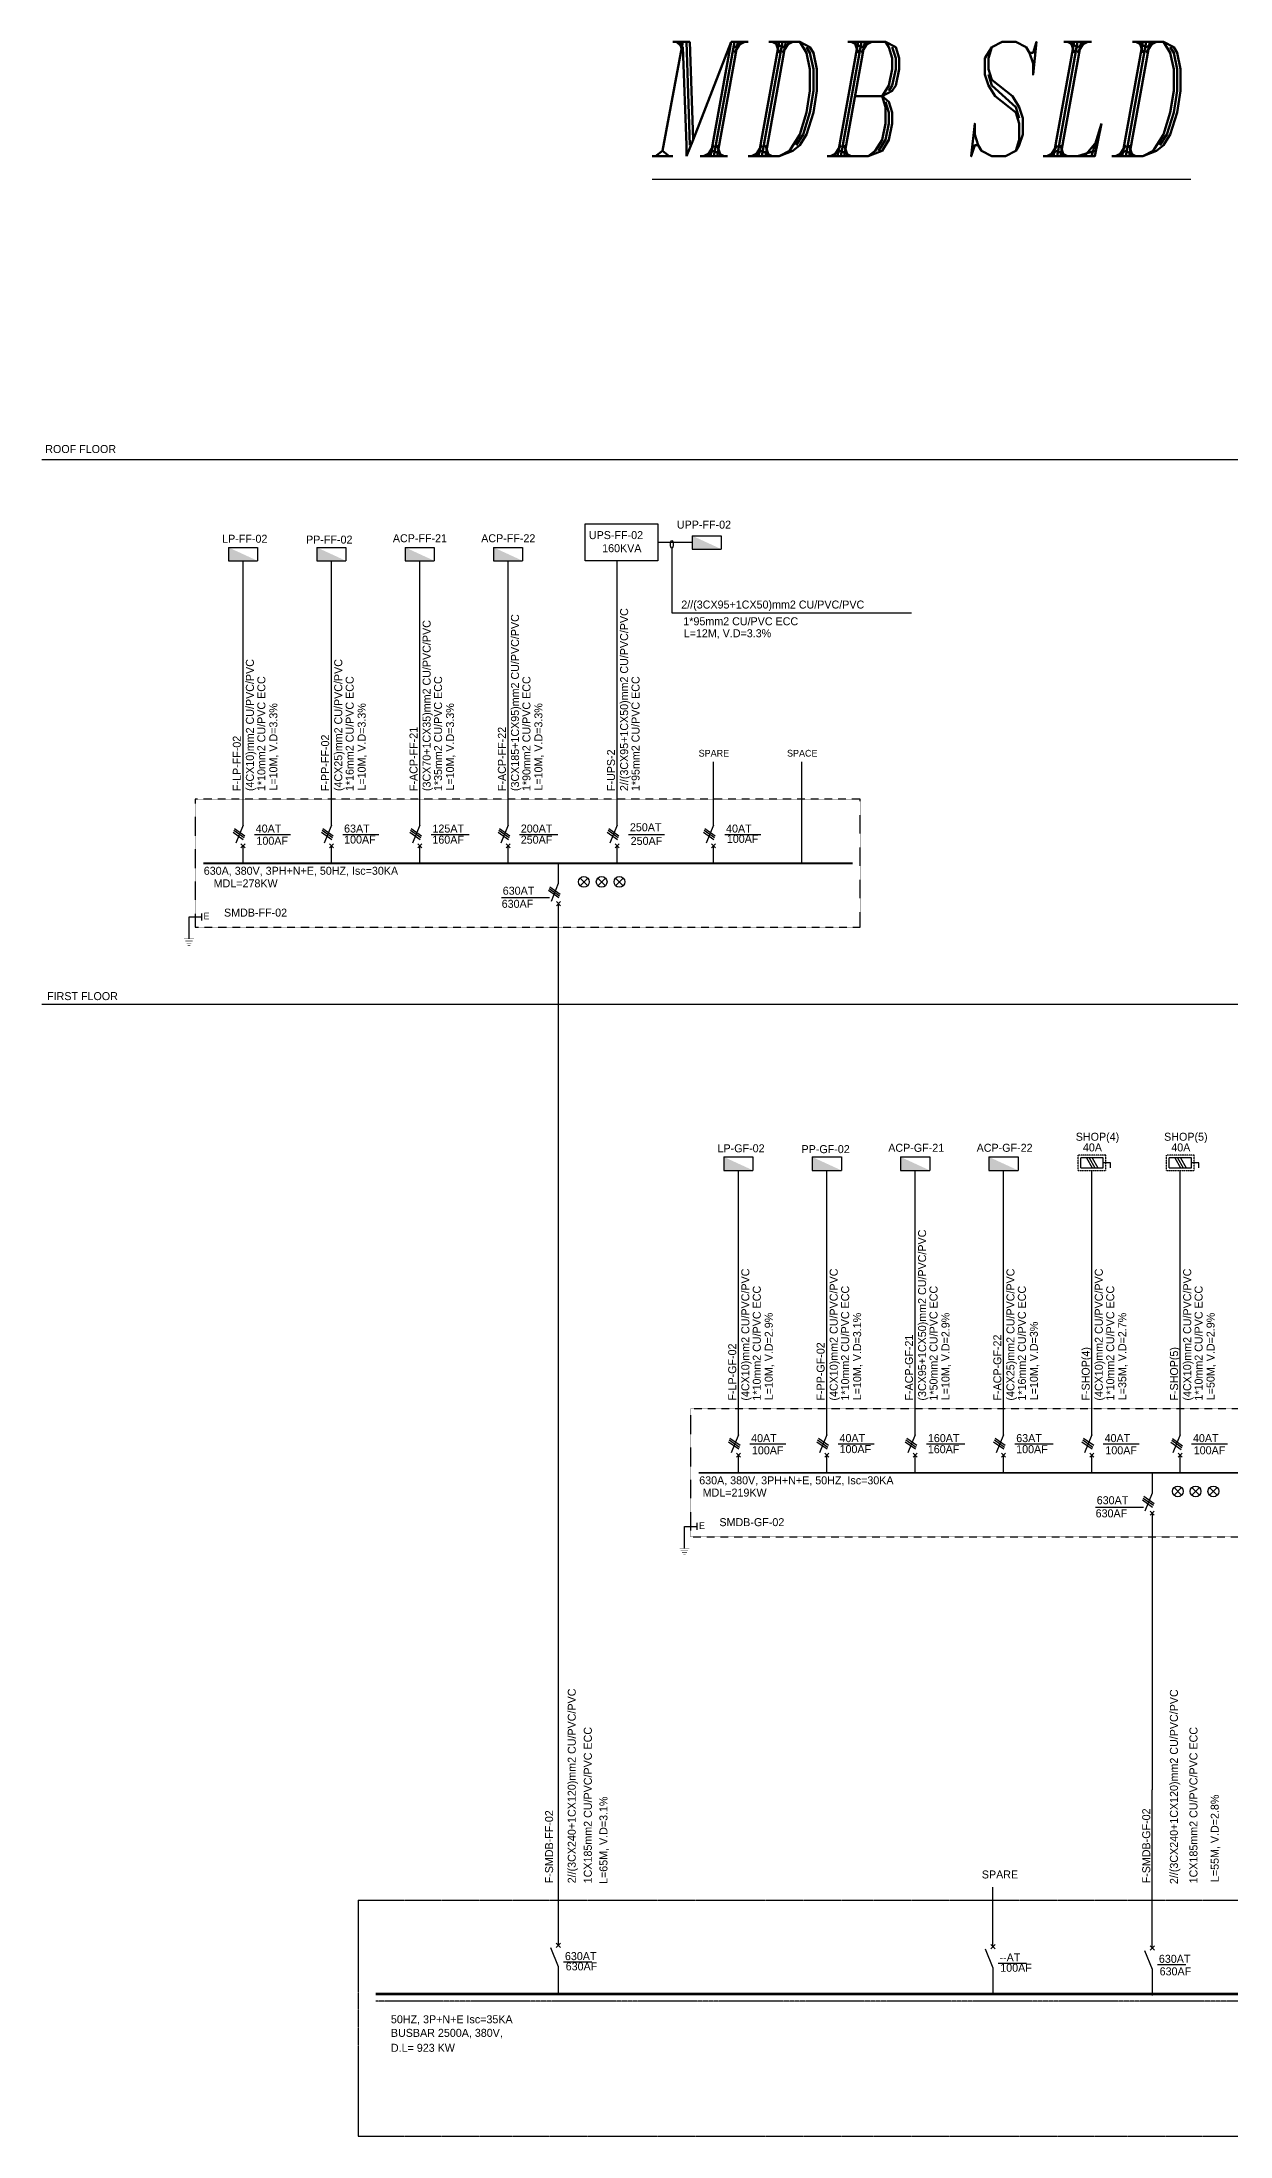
# Model space of a CAD drawing. Header units: millimetres. Extents: x -918189 to -128147, y -87802 to 32348.
# Drawn here: x -238440 to -201342, y -33084 to 32348 of the extents above; entities that cross this region are included whole.
import ezdxf
from ezdxf.enums import TextEntityAlignment as Align

# ---------------------------------------------------------------- set-up
doc = ezdxf.new("R2010")
doc.units = ezdxf.units.MM
for name, pattern in [('B02 SLD$0$A_01_Base_Section_C$0$CENTER', [2, 1.25, -0.25, 0.25, -0.25]), ('B02 SLD$0$CENTER', [2, 1.25, -0.25, 0.25, -0.25]), ('B02 SLD$0$CONTINUA', [0]), ('B02 SLD$0$DASHED', [0.75, 0.5, -0.25]), ('B02 SLD$0$HIDDEN', [0.375, 0.25, -0.125])]:
    doc.linetypes.add(name, pattern=pattern)
for name, color, linetype in [('B02 SLD$0$(XA-HP26.1) MCC 26.1$0$M_TEXT', 2, 'Continuous'), ('B02 SLD$0$E-BUSBAR', 2, 'Continuous'), ('B02 SLD$0$E-DIAG-TXT', 2, 'Continuous'), ('B02 SLD$0$E-EQUIP', 4, 'Continuous'), ('B02 SLD$0$E-LINE', 8, 'B02 SLD$0$A_01_Base_Section_C$0$CENTER'), ('B02 SLD$0$E-PANEL', 1, 'B02 SLD$0$CENTER'), ('B02 SLD$0$E-S', 4, 'Continuous'), ('B02 SLD$0$E-SLD', 4, 'Continuous'), ('B02 SLD$0$E-SOCK-DP-1', 2, 'Continuous'), ('B02 SLD$0$E-SWIT-AIR', 6, 'Continuous'), ('B02 SLD$0$E-T25', 3, 'Continuous'), ('B02 SLD$0$E-TEXT', 3, 'Continuous'), ('B02 SLD$0$E-TEXT25', 3, 'Continuous'), ('B02 SLD$0$E-WIR', 4, 'Continuous'), ('B02 SLD$0$E-WIRE', 4, 'B02 SLD$0$CONTINUA'), ('B02 SLD$0$EL-SLD-FED1', 4, 'Continuous'), ('B02 SLD$0$XREF1$0$E-SLD', 4, 'Continuous')]:
    doc.layers.add(name, color=color, linetype=linetype)
doc.styles.add('B02 SLD$0$(XA-HP26.1) MCC 26.1$0$ITALICT', font='italict')
doc.styles.add('B02 SLD$0$EN-SCL', font='stencil.shx', dxfattribs={"height": 500})
doc.styles.add('B02 SLD$0$STENCIL', font='STENCIL.shx', dxfattribs={"height": 0.25})
doc.styles.add('B02 SLD$0$T25-200', font='Stencil.shx', dxfattribs={"width": 0.8, "height": 500})
doc.styles.add('B02 SLD$0$XREF1$0$LEROY', font='STENCIL', dxfattribs={"height": 2})

# ---------------------------------------------------------------- blocks, each defined once
blk = doc.blocks.new('B02 SLD$0$P2-flat-5')
at = {"layer": 'B02 SLD$0$E-SOCK-DP-1'}
for p, q in [((-4.54, 4.18), (4.54, 4.18)), ((-4.54, 4.18), (-4.54, 0)), ((-4.54, 0), (4.54, 0)), ((4.54, 4.18), (4.54, 0))]:
    blk.add_line(p, q, dxfattribs=at)
blk.add_solid([(-4.54, 0), (-4.54, 4.18), (4.54, 0)], dxfattribs=at)
blk = doc.blocks.new('B02 SLD$0$IS8')
at = {"color": 7, "linetype": 'B02 SLD$0$HIDDEN', "ltscale": 0.5}
for p, q in [((-139, 644), (-139, 24)), ((203, 644), (-139, 644)), ((203, 24), (203, 644)), ((203, 24), (-139, 24))]:
    blk.add_line(p, q, dxfattribs=at)
for p, q in [((-79, 584), (-79, 84)), ((143, 584), (-79, 584)), ((32, 751), (32, 584)), ((143, 751), (32, 751)), ((143, 84), (143, 584)), ((143, 84), (-79, 84))]:
    blk.add_line(p, q)
at = {"color": 3}
for p, q in [((-79, 338), (143, 466)), ((-79, 274), (143, 402)), ((-79, 210), (143, 338))]:
    blk.add_line(p, q, dxfattribs=at)
blk = doc.blocks.new('B02 SLD$0$P2')
at = {"layer": 'B02 SLD$0$E-SOCK-DP-1'}
for p, q in [((-4.54, 4.18), (4.54, 4.18)), ((-4.54, 4.18), (-4.54, 0)), ((-4.54, 0), (4.54, 0)), ((4.54, 4.18), (4.54, 0))]:
    blk.add_line(p, q, dxfattribs=at)
blk.add_solid([(-4.54, 0), (-4.54, 4.18), (4.54, 0)], dxfattribs=at)

msp = doc.modelspace()

# ---------------------------------------------------------------- linework, layer by layer
at = {"elevation": 23266674}
for points in [[(-238440, 19303), (-141695, 19303)], [(-238440, 2283), (-141695, 2283)]]:
    msp.add_lwpolyline(points, dxfattribs=at)
at = {"layer": 'B02 SLD$0$E-BUSBAR', "linetype": 'B02 SLD$0$DASHED', "ltscale": 6}
msp.add_line((-144446, -28865, -106933564), (-228014, -28865, -21768606), dxfattribs=at)
at = {"layer": 'B02 SLD$0$E-EQUIP'}
for p, q in [((-221400, 5984, -1178247027), (-221637, 6222, -1178247027)), ((-221637, 5984, -1178247027), (-221400, 6222, -1178247027)), ((-221082, 5984, -1178247027), (-220845, 6222, -1178247027)), ((-220845, 5984, -1178247027), (-221082, 6222, -1178247027)), ((-220528, 5984, -1178247027), (-220290, 6222, -1178247027)), ((-220290, 5984, -1178247027), (-220528, 6222, -1178247027)), ((-202855, -13060, -1520915278), (-203093, -12823, -1520915278)), ((-203093, -13060, -1520915278), (-202855, -12823, -1520915278)), ((-202538, -13060, -1520915278), (-202300, -12823, -1520915278)), ((-202300, -13060, -1520915278), (-202538, -12823, -1520915278)), ((-201983, -13060, -1520915278), (-201746, -12823, -1520915278)), ((-201746, -13060, -1520915278), (-201983, -12823, -1520915278))]:
    msp.add_line(p, q, dxfattribs=at)
at = {"layer": 'B02 SLD$0$E-LINE', "color": 7, "linetype": 'ByBlock', "elevation": -103879642}
msp.add_lwpolyline([(-221481, 17287), (-219214, 17287), (-219214, 16135), (-221481, 16135), (-221481, 17287)], dxfattribs=at)
at = {"layer": 'B02 SLD$0$E-PANEL', "ltscale": 6}
for p, q in [((-228561, -25715, -28284090), (-143446, -25716, -262698495)), ((-228561, -25715, 16882584), (-228561, -33084)), ((-228561, -33084, -38182893), (-143446, -33084, -310921257))]:
    msp.add_line(p, q, dxfattribs=at)
at = {"layer": 'B02 SLD$0$E-PANEL', "ltscale": 0.1}
for points, elevation in [([(-233654, 4684), (-212889, 4684), (-212889, 8684), (-233654, 8684)], -103879642), ([(-218186, -14361), (-189791, -14361), (-189791, -10361), (-218186, -10361)], -446547893)]:
    msp.add_lwpolyline(points, close=True, dxfattribs=dict(at, elevation=elevation))
at = {"layer": 'B02 SLD$0$E-S', "color": 4}
for p, q in [((-232161, 6684, -103879642), (-232161, 7235, -103879642)), ((-229402, 6684, -103879642), (-229402, 7235, -103879642)), ((-226643, 6684, -103879642), (-226643, 7235, -103879642)), ((-223884, 6684, -103879642), (-223884, 7235, -103879642)), ((-220478, 6684, -103879642), (-220478, 7235, -103879642)), ((-217475, 6684, -103879642), (-217475, 7235, -103879642)), ((-216692, -12361, -446547893), (-216692, -11810, -446547893)), ((-213934, -12361, -446547893), (-213934, -11810, -446547893)), ((-211175, -12361, -446547893), (-211175, -11810, -446547893)), ((-208416, -12361, -446547893), (-208416, -11810, -446547893)), ((-205657, -12361, -446547893), (-205657, -11810, -446547893)), ((-202898, -12361, -446547893), (-202898, -11810, -446547893))]:
    msp.add_line(p, q, dxfattribs=at)
at = {"layer": 'B02 SLD$0$E-S'}
for points, elevation in [([(-218772, 16532), (-218772, 14508), (-211287, 14508)], -103879642), ([(-232161, 7873), (-232161, 16135)], -103879642), ([(-229402, 7873), (-229402, 16135)], -103879642), ([(-226643, 7873), (-226643, 16135)], -103879642), ([(-223884, 7873), (-223884, 16135)], -103879642), ([(-220478, 7873), (-220478, 16135)], -103879642), ([(-217475, 7873), (-217475, 9849)], -103879642), ([(-214716, 6684), (-214716, 9849)], -103879642), ([(-222316, 5422), (-222316, -27125)], -103879642), ([(-216692, -11172), (-216692, -2910)], -446547893), ([(-213934, -11172), (-213934, -2910)], -446547893), ([(-211175, -11172), (-211175, -2910)], -446547893), ([(-208416, -11172), (-208416, -2910)], -446547893), ([(-205657, -11172), (-205657, -2910)], -446547893), ([(-202898, -11172), (-202898, -2910)], -446547893), ([(-203771, -13623), (-203771, -22262)], -446547893), ([(-203771, -27210), (-203771, -22262)], -446547893), ([(-208747, -27168), (-208747, -25308)], -275213768)]:
    msp.add_lwpolyline(points, dxfattribs=dict(at, elevation=elevation))
msp.add_ellipse((-218772, 16649, -103879642), major_axis=(0, -117), ratio=0.36695, dxfattribs=at)
at = {"layer": 'B02 SLD$0$E-SLD'}
for p, q in [((-233847, 5008, -103879642), (-233462, 5008, -103879642)), ((-233462, 5117, -103879642), (-233462, 4899, -103879642)), ((-218378, -14037, -446547893), (-217993, -14037, -446547893)), ((-217993, -13927, -446547893), (-217993, -14146, -446547893))]:
    msp.add_line(p, q, dxfattribs=at)
at = {"layer": 'B02 SLD$0$E-SLD', "elevation": -103879642}
msp.add_lwpolyline([(-218141, 16711), (-219214, 16711)], dxfattribs=at)
at = {"layer": 'B02 SLD$0$E-SLD', "color": 2, "const_width": 80, "elevation": -295591853}
msp.add_lwpolyline([(-228014, -28646), (-144446, -28646)], dxfattribs=at)
at = {"layer": 'B02 SLD$0$E-SLD'}
for centre in [(-221518, 6103, -1178247027), (-220964, 6103, -1178247027), (-220409, 6103, -1178247027), (-202974, -12941, -1520915278), (-202419, -12941, -1520915278), (-201864, -12941, -1520915278)]:
    msp.add_circle(centre, 168, dxfattribs=at)
at = {"layer": 'B02 SLD$0$E-T25'}
for p, q in [((-230682, 7578, -1178247027), (-231806, 7578, -1178247027)), ((-227923, 7578, -1178247027), (-229047, 7578, -1178247027)), ((-225095, 7578, -1178247027), (-226288, 7578, -1178247027)), ((-222336, 7578, -1178247027), (-223530, 7578, -1178247027)), ((-218998, 7578, -1178247027), (-220123, 7578, -1178247027)), ((-215996, 7578, -1178247027), (-217121, 7578, -1178247027)), ((-222590, 5606, -1178247027), (-224093, 5606, -1178247027)), ((-215213, -11467, -1520915278), (-216338, -11467, -1520915278)), ((-212454, -11467, -1520915278), (-213579, -11467, -1520915278)), ((-209626, -11467, -1520915278), (-210820, -11467, -1520915278)), ((-206867, -11467, -1520915278), (-208061, -11467, -1520915278)), ((-204177, -11467, -1520915278), (-205302, -11467, -1520915278)), ((-201419, -11467, -1520915278), (-202543, -11467, -1520915278)), ((-204046, -13439, -1520915278), (-205548, -13439, -1520915278)), ((-221270, -27651, -124257727), (-222152, -27651, -124257727)), ((-207702, -27693, -295591853), (-208584, -27693, -295591853)), ((-202725, -27736, -466925978), (-203607, -27736, -466925978))]:
    msp.add_line(p, q, dxfattribs=at)
at = {"layer": 'B02 SLD$0$E-WIR'}
for p, q in [((-233847, 4322, -103879642), (-233847, 5008, -103879642)), ((-218378, -14722, -446547893), (-218378, -14037, -446547893)), ((-222311, -28603, -124257727), (-222311, -27797, -124257727)), ((-208743, -28646, -295591853), (-208743, -27840, -295591853)), ((-203767, -28688, -466925978), (-203767, -27883, -466925978))]:
    msp.add_line(p, q, dxfattribs=at)
at = {"layer": 'B02 SLD$0$E-WIR', "const_width": 13.3}
for points, elevation in [([(-234001, 4322), (-233693, 4322)], -103879642), ([(-233962, 4256), (-233731, 4256)], -103879642), ([(-233924, 4189), (-233770, 4189)], -103879642), ([(-233885, 4122), (-233808, 4122)], -103879642), ([(-218532, -14722), (-218224, -14722)], -446547893), ([(-218494, -14789), (-218263, -14789)], -446547893), ([(-218455, -14856), (-218301, -14856)], -446547893), ([(-218417, -14922), (-218340, -14922)], -446547893)]:
    msp.add_lwpolyline(points, dxfattribs=dict(at, elevation=elevation))
at = {"layer": 'B02 SLD$0$E-WIRE', "color": 4}
for p, q in [((-232161, 7873, -103879642), (-232390, 7310, -103879642)), ((-229402, 7873, -103879642), (-229631, 7310, -103879642)), ((-226643, 7873, -103879642), (-226872, 7310, -103879642)), ((-223884, 7873, -103879642), (-224113, 7310, -103879642)), ((-220478, 7873, -103879642), (-220706, 7310, -103879642)), ((-217475, 7873, -103879642), (-217704, 7310, -103879642)), ((-232098, 7297, -103879642), (-232224, 7172, -103879642)), ((-232224, 7297, -103879642), (-232098, 7172, -103879642)), ((-229339, 7297, -103879642), (-229465, 7172, -103879642)), ((-229465, 7297, -103879642), (-229339, 7172, -103879642)), ((-226580, 7297, -103879642), (-226706, 7172, -103879642)), ((-226706, 7297, -103879642), (-226580, 7172, -103879642)), ((-223821, 7297, -103879642), (-223947, 7172, -103879642)), ((-223947, 7297, -103879642), (-223821, 7172, -103879642)), ((-220415, 7297, -103879642), (-220540, 7172, -103879642)), ((-220540, 7297, -103879642), (-220415, 7172, -103879642)), ((-217413, 7297, -103879642), (-217538, 7172, -103879642)), ((-217538, 7297, -103879642), (-217413, 7172, -103879642)), ((-222316, 6054, -103879642), (-222544, 5491, -103879642)), ((-222378, 5485, -103879642), (-222253, 5359, -103879642)), ((-222253, 5485, -103879642), (-222378, 5359, -103879642)), ((-216692, -11172, -446547893), (-216921, -11735, -446547893)), ((-216630, -11747, -446547893), (-216755, -11873, -446547893)), ((-216755, -11747, -446547893), (-216630, -11873, -446547893)), ((-213934, -11172, -446547893), (-214162, -11735, -446547893)), ((-213871, -11747, -446547893), (-213996, -11873, -446547893)), ((-213996, -11747, -446547893), (-213871, -11873, -446547893)), ((-211175, -11172, -446547893), (-211403, -11735, -446547893)), ((-211112, -11747, -446547893), (-211237, -11873, -446547893)), ((-211237, -11747, -446547893), (-211112, -11873, -446547893)), ((-208416, -11172, -446547893), (-208644, -11735, -446547893)), ((-208353, -11747, -446547893), (-208478, -11873, -446547893)), ((-208478, -11747, -446547893), (-208353, -11873, -446547893)), ((-205657, -11172, -446547893), (-205885, -11735, -446547893)), ((-205594, -11747, -446547893), (-205719, -11873, -446547893)), ((-205719, -11747, -446547893), (-205594, -11873, -446547893)), ((-202898, -11172, -446547893), (-203126, -11735, -446547893)), ((-202835, -11747, -446547893), (-202960, -11873, -446547893)), ((-202960, -11747, -446547893), (-202835, -11873, -446547893)), ((-203771, -12991, -446547893), (-204000, -13554, -446547893)), ((-203834, -13560, -446547893), (-203708, -13685, -446547893)), ((-203708, -13560, -446547893), (-203834, -13685, -446547893)), ((-222311, -27797, -124257727), (-222552, -27205, -124257727)), ((-222382, -27192, -103879642), (-222249, -27058, -103879642)), ((-222249, -27192, -103879642), (-222382, -27058, -103879642)), ((-208743, -27840, -295591853), (-208984, -27248, -295591853)), ((-208814, -27234, -275213768), (-208681, -27101, -275213768)), ((-208681, -27234, -275213768), (-208814, -27101, -275213768)), ((-203767, -27883, -466925978), (-204007, -27291, -466925978)), ((-203838, -27277, -446547893), (-203704, -27144, -446547893)), ((-203704, -27277, -446547893), (-203838, -27144, -446547893))]:
    msp.add_line(p, q, dxfattribs=at)
for points, elevation in [([(-232471, 7658), (-232151, 7431)], -103879642), ([(-232449, 7714), (-232128, 7487)], -103879642), ([(-232426, 7770), (-232105, 7543)], -103879642), ([(-229712, 7658), (-229392, 7431)], -103879642), ([(-229690, 7714), (-229369, 7487)], -103879642), ([(-229667, 7770), (-229346, 7543)], -103879642), ([(-226953, 7658), (-226633, 7431)], -103879642), ([(-226931, 7714), (-226610, 7487)], -103879642), ([(-226908, 7770), (-226587, 7543)], -103879642), ([(-224194, 7658), (-223874, 7431)], -103879642), ([(-224172, 7714), (-223851, 7487)], -103879642), ([(-224149, 7770), (-223829, 7543)], -103879642), ([(-220788, 7658), (-220467, 7431)], -103879642), ([(-220765, 7714), (-220445, 7487)], -103879642), ([(-220742, 7770), (-220422, 7543)], -103879642), ([(-217786, 7658), (-217465, 7431)], -103879642), ([(-217763, 7714), (-217442, 7487)], -103879642), ([(-217740, 7770), (-217420, 7543)], -103879642), ([(-222316, 6684), (-222316, 6054)], -103879642), ([(-222603, 5895), (-222283, 5668)], -103879642), ([(-222580, 5951), (-222260, 5724)], -103879642), ([(-222626, 5839), (-222305, 5612)], -103879642), ([(-217003, -11387), (-216682, -11613)], -446547893), ([(-216980, -11331), (-216660, -11557)], -446547893), ([(-216957, -11275), (-216637, -11501)], -446547893), ([(-214244, -11387), (-213923, -11613)], -446547893), ([(-214221, -11331), (-213901, -11557)], -446547893), ([(-214198, -11275), (-213878, -11501)], -446547893), ([(-211485, -11387), (-211164, -11613)], -446547893), ([(-211462, -11331), (-211142, -11557)], -446547893), ([(-211439, -11275), (-211119, -11501)], -446547893), ([(-208726, -11387), (-208405, -11613)], -446547893), ([(-208703, -11331), (-208383, -11557)], -446547893), ([(-208681, -11275), (-208360, -11501)], -446547893), ([(-205967, -11387), (-205646, -11613)], -446547893), ([(-205944, -11331), (-205624, -11557)], -446547893), ([(-205922, -11275), (-205601, -11501)], -446547893), ([(-203189, -11400), (-202868, -11627)], -446547893), ([(-203166, -11344), (-202846, -11571)], -446547893), ([(-203144, -11288), (-202823, -11515)], -446547893), ([(-203771, -12361), (-203771, -12991)], -446547893), ([(-204081, -13206), (-203761, -13432)], -446547893), ([(-204059, -13150), (-203738, -13376)], -446547893), ([(-204036, -13094), (-203715, -13321)], -446547893)]:
    msp.add_lwpolyline(points, dxfattribs=dict(at, elevation=elevation))
at = {"layer": 'B02 SLD$0$XREF1$0$E-SLD', "color": 2, "const_width": 56.1}
for points, elevation in [([(-213123, 6684), (-233399, 6684)], -103879642), ([(-190025, -12361), (-217931, -12361)], -446547893)]:
    msp.add_lwpolyline(points, dxfattribs=dict(at, elevation=elevation))

# ---------------------------------------------------------------- block references
at = {"layer": 'B02 SLD$0$E-S', "xscale": 100.0000000000032, "yscale": 100.0000000000032, "zscale": 100.0000000000032}
for p in [(-232161, 16135, -103879642), (-229402, 16135, -103879642), (-226643, 16135, -103879642), (-223884, 16135, -103879642), (-216692, -2910, -446547893), (-213934, -2910, -446547893), (-211175, -2910, -446547893), (-208416, -2910, -446547893)]:
    msp.add_blockref('B02 SLD$0$P2-flat-5', p, dxfattribs=at)
at = {"layer": 'B02 SLD$0$E-SWIT-AIR', "xscale": 1.4, "yscale": 1.4, "zscale": 1.4, "rotation": 270}
for p in [(-206124, -2626, -446547893), (-203365, -2626, -446547893)]:
    msp.add_blockref('B02 SLD$0$IS8', p, dxfattribs=at)
at = {"layer": 'B02 SLD$0$EL-SLD-FED1', "linetype": 'B02 SLD$0$CENTER', "xscale": 100.0000000000032, "yscale": 100.0000000000032, "zscale": 100.0000000000032}
msp.add_blockref('B02 SLD$0$P2', (-217687, 16502, -103879642), dxfattribs=at)

# ---------------------------------------------------------------- texts
at = {"layer": 'B02 SLD$0$(XA-HP26.1) MCC 26.1$0$M_TEXT', "style": 'B02 SLD$0$(XA-HP26.1) MCC 26.1$0$ITALICT', "width": 0.7}
msp.add_text('%%UMDB SLD', height=3571.4, dxfattribs=at).set_placement((-219388, 28777))
at = {"layer": 'B02 SLD$0$E-DIAG-TXT', "color": 3, "style": 'B02 SLD$0$EN-SCL'}
for s, p in [('SHOP(4)', (-205482, -1860, -63604230085)), ('SHOP(5)', (-202723, -1860, -63604230085)), ('40A', (-205640, -2193, -63604230085)), ('40A', (-202881, -2193, -63604230085))]:
    msp.add_text(s, height=250, dxfattribs=at).set_placement(p, align=Align.MIDDLE_CENTER)
at = {"layer": 'B02 SLD$0$E-T25', "style": 'B02 SLD$0$T25-200'}
for s, p in [('UPS-FF-02', (-221361, 16813, -190876920)), ('UPP-FF-02', (-218614, 17140, 448094471)), ('160KVA', (-220947, 16404, -190876920)), ('2//(3CX95+1CX50)mm2 CU/PVC/PVC', (-218477, 14643, -1178247027)), ('1*95mm2 CU/PVC ECC', (-218413, 14120, -1178247027)), ('L=12M, V.D=3.3%%%', (-218402, 13746)), ('40AT', (-231764, 7644, -1178247027)), ('63AT', (-229005, 7644, -1178247027)), ('125AT', (-226246, 7644, -1178247027)), ('200AT', (-223487, 7644, -1178247027)), ('250AT', (-220081, 7684, -1178247027)), ('40AT', (-217079, 7644, -1178247027)), ('100AF', (-231741, 7263, -1178247027)), ('100AF', (-229004, 7300, -1178247027)), ('160AF', (-226248, 7297, -1178247027)), ('250AF', (-223489, 7297, -1178247027)), ('250AF', (-220057, 7259, -1178247027)), ('100AF', (-217055, 7322, -1178247027)), ('630A, 380V, 3PH+N+E, 50HZ, Isc=30KA', (-233386, 6325, -103879642)), ('630AT', (-224051, 5702, -1178247027)), ('SMDB-FF-02', (-232754, 5018, 137569397)), ('630AF', (-224084, 5293, -1178247027)), ('40AT', (-216296, -11401, -1520915278)), ('100AF', (-216272, -11782, -1520915278)), ('40AT', (-213537, -11401, -1520915278)), ('100AF', (-213536, -11745, -1520915278)), ('160AF', (-210780, -11747, -1520915278)), ('160AT', (-210778, -11401, -1520915278)), ('63AT', (-208019, -11401, -1520915278)), ('100AF', (-208021, -11747, -1520915278)), ('40AT', (-205260, -11401, -1520915278)), ('100AF', (-205236, -11782, -1520915278)), ('40AT', (-202501, -11401, -1520915278)), ('100AF', (-202477, -11782, -1520915278)), ('630A, 380V, 3PH+N+E, 50HZ, Isc=30KA', (-217917, -12720, -446547893)), ('630AF', (-205540, -13751, -1520915278)), ('630AT', (-205506, -13342, -1520915278)), ('SMDB-GF-02', (-217286, -14027, -205098854)), ('SPARE', (-209093, -25034, -295591853)), ('630AT', (-222110, -27585, -124257727)), ('--AT', (-208542, -27627, -295591853)), ('630AT', (-203565, -27670, -466925978)), ('630AF', (-222086, -27906, -124257727)), ('100AF', (-208518, -27949, -295591853)), ('630AF', (-203542, -28062, -466925978)), ('50HZ, 3P+N+E Isc=35KA', (-227543, -29559, -146996727)), ('BUSBAR 2500A, 380V,', (-227543, -29983, -146996727)), ('D.L= 923 KW', (-227543, -30450, -146996727))]:
    msp.add_text(s, height=250, dxfattribs=at).set_placement(p)
for s, rotation, p in [('LP-FF-02', 360, (-232812, 16699, 259877981)), ('PP-FF-02', 360, (-230192, 16672, 259877981)), ('ACP-FF-21', 360, (-227483, 16714, 259877981)), ('ACP-FF-22', 360, (-224724, 16714, 259877981)), ('(3CX185+1CX95)mm2 CU/PVC/PVC', 90, (-223544, 8941, -1178247027)), ('2//(3CX95+1CX50)mm2 CU/PVC/PVC', 90, (-220137, 8941, -1178247027)), ('(3CX70+1CX35)mm2 CU/PVC/PVC', 90, (-226303, 8941, -1178247027)), ('(4CX10)mm2 CU/PVC/PVC', 90, (-231821, 8941, -1178247027)), ('1*10mm2 CU/PVC ECC', 90, (-231463, 8941, -1178247027)), ('(4CX25)mm2 CU/PVC/PVC', 90, (-229062, 8941, -1178247027)), ('1*16mm2 CU/PVC ECC', 90, (-228705, 8941, -1178247027)), ('1*35mm2 CU/PVC ECC', 90, (-225946, 8941, -1178247027)), ('1*90mm2 CU/PVC ECC', 90, (-223187, 8941, -1178247027)), ('1*95mm2 CU/PVC ECC', 90, (-219780, 8941, -1178247027)), ('L=10M, V.D=3.3%%%', 90, (-231089, 8954, 258331403)), ('L=10M, V.D=3.3%%%', 90, (-228331, 8954, 258331403)), ('L=10M, V.D=3.3%%%', 90, (-225572, 8954, 258331403)), ('L=10M, V.D=3.3%%%', 90, (-222813, 8954, 258331403)), ('F-LP-FF-02', 90, (-232230, 8941, -1178247027)), ('F-PP-FF-02', 90, (-229471, 8941, -1178247027)), ('F-ACP-FF-21', 90, (-226712, 8941, -1178247027)), ('F-ACP-FF-22', 90, (-223953, 8941, -1178247027)), ('F-UPS-2', 90, (-220546, 8941, -1178247027)), ('LP-GF-02', 360, (-217344, -2346, -82790270)), ('PP-GF-02', 360, (-214723, -2372, -82790270)), ('ACP-GF-21', 360, (-212015, -2330, -82790270)), ('ACP-GF-22', 360, (-209256, -2330, -82790270)), ('(3CX95+1CX50)mm2 CU/PVC/PVC', 90, (-210834, -10103, -1520915278)), ('(4CX10)mm2 CU/PVC/PVC', 90, (-216352, -10103, -1520915278)), ('1*10mm2 CU/PVC ECC', 90, (-215995, -10103, -1520915278)), ('(4CX10)mm2 CU/PVC/PVC', 90, (-213593, -10103, -1520915278)), ('1*10mm2 CU/PVC ECC', 90, (-213236, -10103, -1520915278)), ('1*50mm2 CU/PVC ECC', 90, (-210477, -10103, -1520915278)), ('(4CX25)mm2 CU/PVC/PVC', 90, (-208075, -10103, -1520915278)), ('1*16mm2 CU/PVC ECC', 90, (-207718, -10103, -1520915278)), ('(4CX10)mm2 CU/PVC/PVC', 90, (-205316, -10103, -1520915278)), ('1*10mm2 CU/PVC ECC', 90, (-204959, -10103, -1520915278)), ('(4CX10)mm2 CU/PVC/PVC', 90, (-202557, -10103, -1520915278)), ('1*10mm2 CU/PVC ECC', 90, (-202200, -10103, -1520915278)), ('L=10M, V.D=2.9%%%', 90, (-215621, -10091, -84336848)), ('L=10M, V.D=3.1%%%', 90, (-212862, -10091, -84336848)), ('L=10M, V.D=2.9%%%', 90, (-210103, -10091, -84336848)), ('L=10M, V.D=3%%%', 90, (-207344, -10091, -84336848)), ('L=35M, V.D=2.7%%%', 90, (-204585, -10091, -84336848)), ('L=50M, V.D=2.9%%%', 90, (-201826, -10091, -84336848)), ('F-LP-GF-02', 90, (-216761, -10103, -1520915278)), ('F-PP-GF-02', 90, (-214002, -10103, -1520915278)), ('F-ACP-GF-21', 90, (-211243, -10103, -1520915278)), ('F-ACP-GF-22', 90, (-208484, -10103, -1520915278)), ('F-SHOP(4)', 90, (-205725, -10103, -1520915278)), ('F-SHOP(5)', 90, (-202966, -10103, -1520915278)), ('2//(3CX240+1CX120)mm2 CU/PVC/PVC', 90, (-221772, -25186, -345328681)), ('2//(3CX240+1CX120)mm2 CU/PVC/PVC', 90, (-202971, -25209, -603660085)), ('1CX185mm2 CU/PVC/PVC ECC', 90, (-221270, -25186, -345328681)), ('1CX185mm2 CU/PVC/PVC ECC', 90, (-202361, -25187, -603660085)), ('L=65M, V.D=3.1%%%', 90, (-220782, -25206)), ('F-SMDB-GF-02', 90, (-203835, -25187, -603660085)), ('L=55M, V.D=2.8%%%', 90, (-201697, -25147)), ('F-SMDB-FF-02', 90, (-222479, -25186, -345328681))]:
    msp.add_text(s, height=250, rotation=rotation, dxfattribs=at).set_placement(p)
for s, p in [('MDL=278KW', (-232078, 6057, -103879642)), ('MDL=219KW', (-216811, -12978, -446547893))]:
    msp.add_text(s, height=250, dxfattribs=at).set_placement(p, align=Align.MIDDLE_CENTER)
at = {"layer": 'B02 SLD$0$E-TEXT', "color": 1, "style": 'B02 SLD$0$STENCIL'}
for s, p in [('ROOF FLOOR', (-238335, 19502, 23266674)), ('FIRST FLOOR', (-238278, 2409, -33479355))]:
    msp.add_text(s, height=250, dxfattribs=at).set_placement(p)
at = {"layer": 'B02 SLD$0$E-TEXT25', "style": 'B02 SLD$0$XREF1$0$LEROY'}
for s, p in [('SPARE', (-217935, 10018, -1178247027)), ('SPACE', (-215176, 10018, -1178247027)), ('E', (-233394, 4929, -103879642)), ('E', (-217925, -14116, -446547893))]:
    msp.add_text(s, height=210, dxfattribs=at).set_placement(p)

doc.saveas('drawing.dxf')
